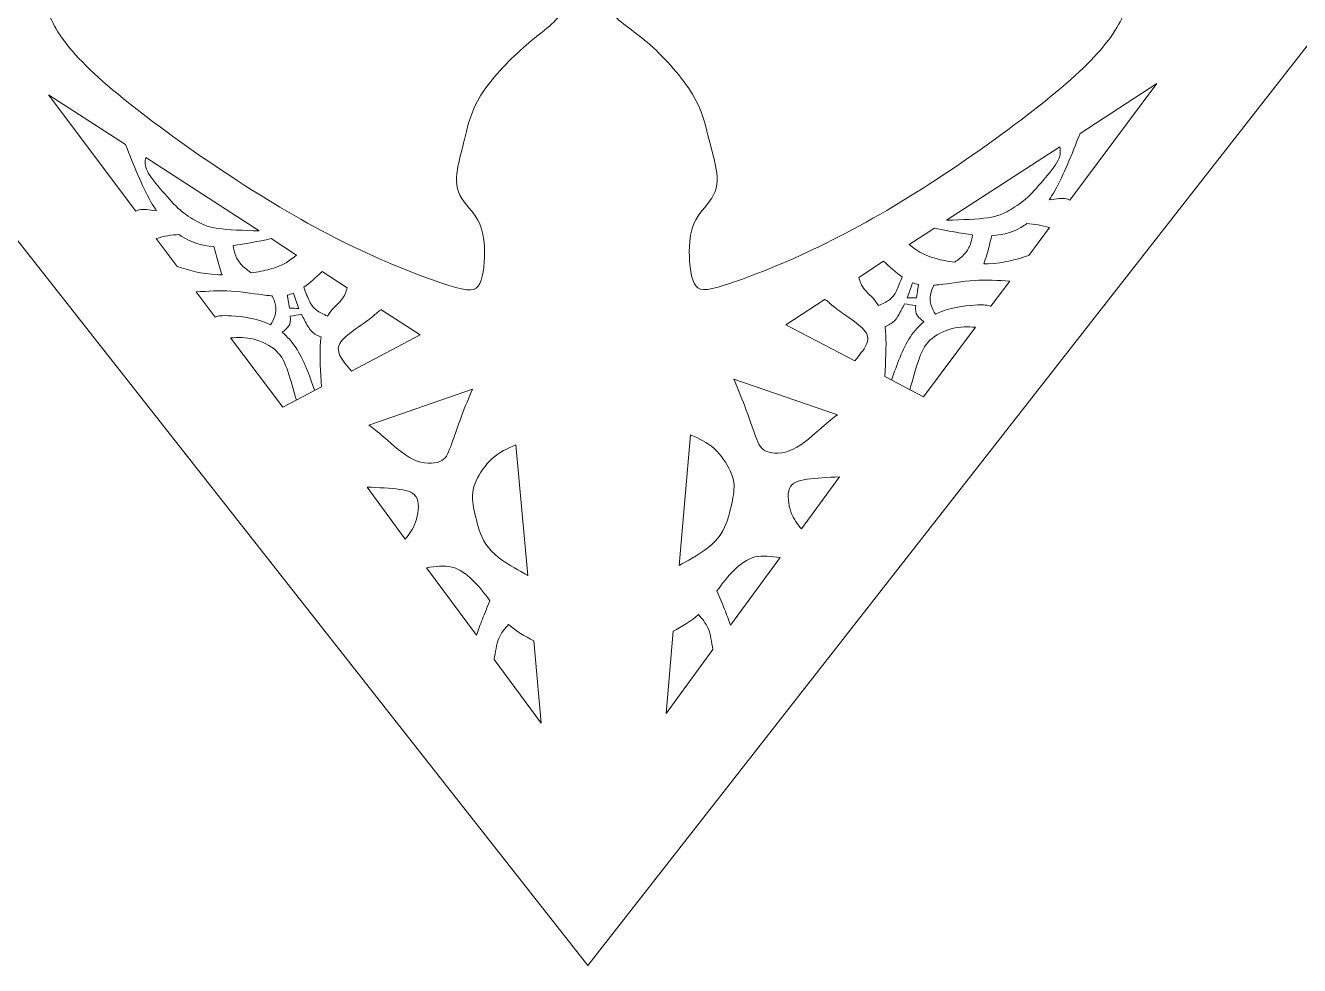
# Model space of a CAD drawing. Header units: centimetres. Extents: x -61 to 61, y -26 to 26.
# Drawn here: x 50.114 to 54.189, y 4.75 to 7.757 of the extents above; entities that cross this region are included whole.
import ezdxf

# ---------------------------------------------------------------- set-up
doc = ezdxf.new("R2010")
doc.units = ezdxf.units.CM
doc.header["$MEASUREMENT"] = 0
doc.layers.add('layer 1', color=7, linetype='Continuous')

msp = doc.modelspace()

# ---------------------------------------------------------------- linework, layer by layer
at = {"layer": 'layer 1', "color": 242, "lineweight": 9}
for points, knots in [([(51.91315, 4.7498), (51.91315, 4.7498), (55.33821, 9.13257), (55.33821, 9.13257), (55.33821, 9.13257), (55.33821, 9.13257), (58.12948, 10.76464), (58.12948, 10.76464), (58.12948, 10.76464), (58.12948, 10.76464), (53.94998, 10.70331), (53.94998, 10.70331), (53.94998, 10.70331), (53.94998, 10.70331), (53.88543, 10.66472), (53.88543, 10.66472), (53.88543, 10.66472), (53.88543, 10.66472), (53.94531, 10.62012), (53.94531, 10.62012), (53.94531, 10.62012), (53.94531, 10.62012), (54.28353, 10.62061), (54.28353, 10.62061), (54.28353, 10.62061), (54.28353, 10.62061), (54.27405, 9.61967), (54.27405, 9.61967), (54.27405, 9.61967), (54.27405, 9.61967), (54.15994, 9.61812), (54.15994, 9.61812), (54.15994, 9.61812), (54.15994, 9.61812), (54.15728, 9.55762), (54.15728, 9.55762), (54.15728, 9.55762), (54.15728, 9.55762), (54.05967, 9.55885), (54.05967, 9.55885), (54.05967, 9.55885), (54.05967, 9.55885), (54.017, 9.58766), (54.017, 9.58766), (54.017, 9.58766), (54.017, 9.58766), (53.91251, 9.58475), (53.91251, 9.58475), (53.91251, 9.58475), (53.91251, 9.58475), (53.8246, 9.53374), (53.8246, 9.53374), (53.8246, 9.53374), (53.8246, 9.53374), (53.90582, 9.46099), (53.90582, 9.46099), (53.90582, 9.46099), (53.90582, 9.46099), (53.99932, 9.46251), (53.99932, 9.46251), (53.99932, 9.46251), (53.99932, 9.46251), (54.05152, 9.48734), (54.05152, 9.48734), (54.05152, 9.48734), (54.05152, 9.48734), (54.15602, 9.4875), (54.15602, 9.4875), (54.15602, 9.4875), (54.15602, 9.4875), (54.14847, 9.01314), (54.14847, 9.01314)], [0, 0, 0, 0, 0.0526316, 0.0526316, 0.0526316, 0.0526316, 0.1052632, 0.1052632, 0.1052632, 0.1052632, 0.1578947, 0.1578947, 0.1578947, 0.1578947, 0.2105263, 0.2105263, 0.2105263, 0.2105263, 0.2631579, 0.2631579, 0.2631579, 0.2631579, 0.3157895, 0.3157895, 0.3157895, 0.3157895, 0.3684211, 0.3684211, 0.3684211, 0.3684211, 0.4210526, 0.4210526, 0.4210526, 0.4210526, 0.4736842, 0.4736842, 0.4736842, 0.4736842, 0.5263158, 0.5263158, 0.5263158, 0.5263158, 0.5789474, 0.5789474, 0.5789474, 0.5789474, 0.6315789, 0.6315789, 0.6315789, 0.6315789, 0.6842105, 0.6842105, 0.6842105, 0.6842105, 0.7368421, 0.7368421, 0.7368421, 0.7368421, 0.7894737, 0.7894737, 0.7894737, 0.7894737, 0.8421053, 0.8421053, 0.8421053, 0.8421053, 0.8947368, 0.8947368, 0.8947368, 0.8947368, 1, 1, 1, 1]), ([(51.91315, 4.7498), (51.91315, 4.7498), (48.47486, 9.1222), (48.47486, 9.1222), (48.47486, 9.1222), (48.47486, 9.1222), (45.67866, 10.74583), (45.67866, 10.74583), (45.67866, 10.74583), (45.67866, 10.74583), (49.85833, 10.69712), (49.85833, 10.69712), (49.85833, 10.69712), (49.85833, 10.69712), (49.923, 10.65873), (49.923, 10.65873), (49.923, 10.65873), (49.923, 10.65873), (49.86325, 10.61395), (49.86325, 10.61395), (49.86325, 10.61395), (49.86325, 10.61395), (49.52503, 10.61342), (49.52503, 10.61342), (49.52503, 10.61342), (49.52503, 10.61342), (49.53754, 9.61251), (49.53754, 9.61251), (49.53754, 9.61251), (49.53754, 9.61251), (49.65165, 9.61131), (49.65165, 9.61131), (49.65165, 9.61131), (49.65165, 9.61131), (49.65449, 9.55081), (49.65449, 9.55081), (49.65449, 9.55081), (49.65449, 9.55081), (49.7521, 9.55234), (49.7521, 9.55234), (49.7521, 9.55234), (49.7521, 9.55234), (49.79468, 9.58127), (49.79468, 9.58127), (49.79468, 9.58127), (49.79468, 9.58127), (49.89918, 9.57868), (49.89918, 9.57868), (49.89918, 9.57868), (49.89918, 9.57868), (49.98724, 9.52794), (49.98724, 9.52794), (49.98724, 9.52794), (49.98724, 9.52794), (49.90624, 9.45495), (49.90624, 9.45495), (49.90624, 9.45495), (49.90624, 9.45495), (49.81274, 9.45618), (49.81274, 9.45618), (49.81274, 9.45618), (49.81274, 9.45618), (49.76046, 9.48085), (49.76046, 9.48085), (49.76046, 9.48085), (49.76046, 9.48085), (49.65597, 9.4807), (49.65597, 9.4807), (49.65597, 9.4807), (49.65597, 9.4807), (49.66495, 9.00636), (49.66495, 9.00636)], [0, 0, 0, 0, 0.0526316, 0.0526316, 0.0526316, 0.0526316, 0.1052632, 0.1052632, 0.1052632, 0.1052632, 0.1578947, 0.1578947, 0.1578947, 0.1578947, 0.2105263, 0.2105263, 0.2105263, 0.2105263, 0.2631579, 0.2631579, 0.2631579, 0.2631579, 0.3157895, 0.3157895, 0.3157895, 0.3157895, 0.3684211, 0.3684211, 0.3684211, 0.3684211, 0.4210526, 0.4210526, 0.4210526, 0.4210526, 0.4736842, 0.4736842, 0.4736842, 0.4736842, 0.5263158, 0.5263158, 0.5263158, 0.5263158, 0.5789474, 0.5789474, 0.5789474, 0.5789474, 0.6315789, 0.6315789, 0.6315789, 0.6315789, 0.6842105, 0.6842105, 0.6842105, 0.6842105, 0.7368421, 0.7368421, 0.7368421, 0.7368421, 0.7894737, 0.7894737, 0.7894737, 0.7894737, 0.8421053, 0.8421053, 0.8421053, 0.8421053, 0.8947368, 0.8947368, 0.8947368, 0.8947368, 1, 1, 1, 1]), ([(49.66495, 9.00636), (49.67977, 8.90098), (49.69459, 8.79559), (49.72041, 8.69526), (49.72041, 8.69526), (49.74623, 8.59494), (49.78303, 8.49967), (49.82534, 8.40074), (49.82534, 8.40074), (49.86766, 8.30181), (49.91548, 8.19923), (49.95225, 8.13237), (49.95225, 8.13237), (49.98901, 8.06552), (50.01471, 8.03439), (50.04223, 8.02527), (50.04223, 8.02527), (50.06974, 8.01614), (50.09905, 8.02902), (50.12653, 8.04189), (50.12653, 8.04189), (50.15401, 8.05477), (50.17965, 8.06764), (50.20254, 8.08601), (50.20254, 8.08601), (50.22542, 8.10437), (50.24556, 8.12823), (50.27029, 8.14019), (50.27029, 8.14019), (50.29502, 8.15214), (50.32434, 8.15218), (50.3555, 8.15865), (50.3555, 8.15865), (50.38665, 8.16511), (50.41963, 8.17799), (50.43705, 8.17802), (50.43705, 8.17802), (50.45446, 8.17805), (50.45631, 8.16522), (50.44993, 8.14229), (50.44993, 8.14229), (50.44355, 8.11937), (50.42893, 8.08635), (50.40331, 8.0579), (50.40331, 8.0579), (50.37769, 8.02944), (50.34106, 8.00556), (50.31084, 7.99268), (50.31084, 7.99268), (50.28061, 7.9798), (50.25678, 7.97793), (50.23664, 7.96415), (50.23664, 7.96415), (50.21649, 7.95037), (50.20003, 7.92469), (50.18907, 7.90175), (50.18907, 7.90175), (50.1781, 7.87882), (50.17263, 7.85865), (50.18002, 7.82475), (50.18002, 7.82475), (50.1874, 7.79085), (50.20764, 7.74321), (50.25539, 7.68554), (50.25539, 7.68554), (50.30314, 7.62786), (50.3784, 7.56016), (50.48118, 7.48057), (50.48118, 7.48057), (50.58396, 7.40098), (50.71425, 7.30952), (50.83719, 7.23179), (50.83719, 7.23179), (50.96013, 7.15407), (51.07572, 7.09008), (51.1867, 7.038), (51.1867, 7.038), (51.29769, 6.98593), (51.40407, 6.94576), (51.46826, 6.92569), (51.46826, 6.92569), (51.53245, 6.90562), (51.55445, 6.90566), (51.56725, 6.93134), (51.56725, 6.93134), (51.58004, 6.95703), (51.58362, 7.00835), (51.58173, 7.04869), (51.58173, 7.04869), (51.57984, 7.08901), (51.57246, 7.11833), (51.55501, 7.14489), (51.55501, 7.14489), (51.53755, 7.17144), (51.51002, 7.19523), (51.49898, 7.22455), (51.49898, 7.22455), (51.48793, 7.25386), (51.49338, 7.28869), (51.49976, 7.31804), (51.49976, 7.31804), (51.50612, 7.34737), (51.51342, 7.37122), (51.52162, 7.40515), (51.52162, 7.40515), (51.52982, 7.43907), (51.53891, 7.48308), (51.5707, 7.534), (51.5707, 7.534), (51.60248, 7.58492), (51.65695, 7.64273), (51.70592, 7.68585), (51.70592, 7.68585), (51.75489, 7.72895), (51.79836, 7.75734), (51.82947, 7.79543), (51.82947, 7.79543), (51.86058, 7.83351), (51.87931, 7.88129), (51.89805, 7.92907)], [0, 0, 0, 0, 0.0322581, 0.0322581, 0.0322581, 0.0322581, 0.0645161, 0.0645161, 0.0645161, 0.0645161, 0.0967742, 0.0967742, 0.0967742, 0.0967742, 0.1290323, 0.1290323, 0.1290323, 0.1290323, 0.1612903, 0.1612903, 0.1612903, 0.1612903, 0.1935484, 0.1935484, 0.1935484, 0.1935484, 0.2258065, 0.2258065, 0.2258065, 0.2258065, 0.2580645, 0.2580645, 0.2580645, 0.2580645, 0.2903226, 0.2903226, 0.2903226, 0.2903226, 0.3225806, 0.3225806, 0.3225806, 0.3225806, 0.3548387, 0.3548387, 0.3548387, 0.3548387, 0.3870968, 0.3870968, 0.3870968, 0.3870968, 0.4193548, 0.4193548, 0.4193548, 0.4193548, 0.4516129, 0.4516129, 0.4516129, 0.4516129, 0.483871, 0.483871, 0.483871, 0.483871, 0.516129, 0.516129, 0.516129, 0.516129, 0.5483871, 0.5483871, 0.5483871, 0.5483871, 0.5806452, 0.5806452, 0.5806452, 0.5806452, 0.6129032, 0.6129032, 0.6129032, 0.6129032, 0.6451613, 0.6451613, 0.6451613, 0.6451613, 0.6774194, 0.6774194, 0.6774194, 0.6774194, 0.7096774, 0.7096774, 0.7096774, 0.7096774, 0.7419355, 0.7419355, 0.7419355, 0.7419355, 0.7741935, 0.7741935, 0.7741935, 0.7741935, 0.8064516, 0.8064516, 0.8064516, 0.8064516, 0.8387097, 0.8387097, 0.8387097, 0.8387097, 0.8709677, 0.8709677, 0.8709677, 0.8709677, 0.9032258, 0.9032258, 0.9032258, 0.9032258, 0.9354839, 0.9354839, 0.9354839, 0.9354839, 1, 1, 1, 1]), ([(54.14847, 9.01314), (54.13397, 8.90771), (54.11946, 8.80228), (54.09395, 8.70187), (54.09395, 8.70187), (54.06843, 8.60147), (54.03192, 8.50609), (53.9899, 8.40703), (53.9899, 8.40703), (53.94789, 8.30798), (53.90038, 8.20525), (53.86382, 8.13829), (53.86382, 8.13829), (53.82726, 8.07132), (53.80164, 8.04012), (53.77416, 8.03091), (53.77416, 8.03091), (53.74667, 8.0217), (53.71733, 8.03449), (53.68981, 8.04728), (53.68981, 8.04728), (53.66229, 8.06007), (53.6366, 8.07286), (53.61366, 8.09116), (53.61366, 8.09116), (53.59072, 8.10946), (53.57052, 8.13326), (53.54575, 8.14514), (53.54575, 8.14514), (53.52099, 8.15701), (53.49166, 8.15697), (53.46048, 8.16334), (53.46048, 8.16334), (53.42931, 8.16971), (53.39629, 8.18249), (53.37888, 8.18246), (53.37888, 8.18246), (53.36146, 8.18244), (53.35965, 8.16961), (53.3661, 8.1467), (53.3661, 8.1467), (53.37255, 8.12379), (53.38727, 8.09082), (53.41297, 8.06244), (53.41297, 8.06244), (53.43868, 8.03407), (53.47538, 8.01029), (53.50564, 7.9975), (53.50564, 7.9975), (53.53591, 7.98472), (53.55975, 7.98292), (53.57993, 7.9692), (53.57993, 7.9692), (53.60012, 7.95548), (53.61666, 7.92985), (53.62769, 7.90695), (53.62769, 7.90695), (53.63872, 7.88405), (53.64426, 7.8639), (53.63697, 7.82997), (53.63697, 7.82997), (53.62969, 7.79605), (53.6096, 7.74835), (53.56202, 7.69054), (53.56202, 7.69054), (53.51445, 7.63272), (53.43939, 7.56478), (53.33685, 7.48488), (53.33685, 7.48488), (53.23432, 7.40498), (53.1043, 7.31313), (52.98159, 7.23503), (52.98159, 7.23503), (52.85889, 7.15694), (52.7435, 7.0926), (52.63267, 7.04019), (52.63267, 7.04019), (52.52185, 6.98778), (52.41558, 6.94729), (52.35145, 6.92703), (52.35145, 6.92703), (52.28733, 6.90676), (52.26532, 6.90673), (52.25245, 6.93238), (52.25245, 6.93238), (52.23958, 6.95802), (52.23584, 7.00934), (52.23761, 7.04968), (52.23761, 7.04968), (52.23938, 7.09001), (52.24667, 7.11935), (52.26404, 7.14596), (52.26404, 7.14596), (52.28142, 7.17257), (52.30888, 7.19644), (52.31984, 7.22579), (52.31984, 7.22579), (52.33079, 7.25513), (52.32524, 7.28995), (52.31877, 7.31927), (52.31877, 7.31927), (52.31232, 7.34859), (52.30495, 7.37242), (52.29665, 7.40632), (52.29665, 7.40632), (52.28835, 7.44022), (52.27912, 7.4842), (52.24727, 7.53709), (52.24727, 7.53709), (52.21543, 7.58998), (52.16098, 7.65178), (52.11227, 7.69497), (52.11227, 7.69497), (52.06356, 7.73816), (52.02058, 7.76273), (51.98583, 7.79864), (51.98583, 7.79864), (51.95108, 7.83456), (51.92457, 7.88181), (51.89805, 7.92907)], [0, 0, 0, 0, 0.0322581, 0.0322581, 0.0322581, 0.0322581, 0.0645161, 0.0645161, 0.0645161, 0.0645161, 0.0967742, 0.0967742, 0.0967742, 0.0967742, 0.1290323, 0.1290323, 0.1290323, 0.1290323, 0.1612903, 0.1612903, 0.1612903, 0.1612903, 0.1935484, 0.1935484, 0.1935484, 0.1935484, 0.2258065, 0.2258065, 0.2258065, 0.2258065, 0.2580645, 0.2580645, 0.2580645, 0.2580645, 0.2903226, 0.2903226, 0.2903226, 0.2903226, 0.3225806, 0.3225806, 0.3225806, 0.3225806, 0.3548387, 0.3548387, 0.3548387, 0.3548387, 0.3870968, 0.3870968, 0.3870968, 0.3870968, 0.4193548, 0.4193548, 0.4193548, 0.4193548, 0.4516129, 0.4516129, 0.4516129, 0.4516129, 0.483871, 0.483871, 0.483871, 0.483871, 0.516129, 0.516129, 0.516129, 0.516129, 0.5483871, 0.5483871, 0.5483871, 0.5483871, 0.5806452, 0.5806452, 0.5806452, 0.5806452, 0.6129032, 0.6129032, 0.6129032, 0.6129032, 0.6451613, 0.6451613, 0.6451613, 0.6451613, 0.6774194, 0.6774194, 0.6774194, 0.6774194, 0.7096774, 0.7096774, 0.7096774, 0.7096774, 0.7419355, 0.7419355, 0.7419355, 0.7419355, 0.7741935, 0.7741935, 0.7741935, 0.7741935, 0.8064516, 0.8064516, 0.8064516, 0.8064516, 0.8387097, 0.8387097, 0.8387097, 0.8387097, 0.8709677, 0.8709677, 0.8709677, 0.8709677, 0.9032258, 0.9032258, 0.9032258, 0.9032258, 0.9354839, 0.9354839, 0.9354839, 0.9354839, 1, 1, 1, 1]), ([(53.48656, 7.41144), (53.48656, 7.41144), (53.73264, 7.57146), (53.73264, 7.57146), (53.73264, 7.57146), (53.73264, 7.57146), (53.45447, 7.19802), (53.45447, 7.19802)], [0, 0, 0, 0, 0.3333333, 0.3333333, 0.3333333, 0.3333333, 1, 1, 1, 1]), ([(50.43419, 7.37612), (50.43419, 7.37612), (50.18763, 7.5354), (50.18763, 7.5354), (50.18763, 7.5354), (50.18763, 7.5354), (50.46693, 7.1628), (50.46693, 7.1628)], [0, 0, 0, 0, 0.3333333, 0.3333333, 0.3333333, 0.3333333, 1, 1, 1, 1]), ([(51.15688, 6.65145), (51.15688, 6.65145), (51.37669, 6.76727), (51.37669, 6.76727), (51.37669, 6.76727), (51.37669, 6.76727), (51.25383, 6.84663), (51.25383, 6.84663)], [0, 0, 0, 0, 0.3333333, 0.3333333, 0.3333333, 0.3333333, 1, 1, 1, 1]), ([(52.76606, 6.68458), (52.76606, 6.68458), (52.54591, 6.79974), (52.54591, 6.79974), (52.54591, 6.79974), (52.54591, 6.79974), (52.66853, 6.87948), (52.66853, 6.87948)], [0, 0, 0, 0, 0.3333333, 0.3333333, 0.3333333, 0.3333333, 1, 1, 1, 1]), ([(53.15214, 6.79217), (53.15214, 6.79217), (52.98622, 6.56943), (52.98622, 6.56943), (52.98622, 6.56943), (52.98622, 6.56943), (52.86209, 6.63436), (52.86209, 6.63436)], [0, 0, 0, 0, 0.3333333, 0.3333333, 0.3333333, 0.3333333, 1, 1, 1, 1]), ([(50.77048, 6.75786), (50.77048, 6.75786), (50.93707, 6.53563), (50.93707, 6.53563), (50.93707, 6.53563), (50.93707, 6.53563), (51.06101, 6.60093), (51.06101, 6.60093)], [0, 0, 0, 0, 0.3333333, 0.3333333, 0.3333333, 0.3333333, 1, 1, 1, 1]), ([(51.61327, 5.72876), (51.61327, 5.72876), (51.76353, 5.52497), (51.76353, 5.52497), (51.76353, 5.52497), (51.76353, 5.52497), (51.73968, 5.78812), (51.73968, 5.78812)], [0, 0, 0, 0, 0.3333333, 0.3333333, 0.3333333, 0.3333333, 1, 1, 1, 1]), ([(52.31247, 5.76052), (52.31247, 5.76052), (52.16283, 5.55628), (52.16283, 5.55628), (52.16283, 5.55628), (52.16283, 5.55628), (52.18588, 5.8195), (52.18588, 5.8195)], [0, 0, 0, 0, 0.3333333, 0.3333333, 0.3333333, 0.3333333, 1, 1, 1, 1])]:
    msp.add_open_spline(points, degree=3, knots=knots, dxfattribs=at)
at = {"layer": 'layer 1', "color": 250, "lineweight": 9}
for points, knots in [([(50.53369, 7.16428), (50.52751, 7.1734), (50.52146, 7.18312), (50.51553, 7.19346), (50.51553, 7.19346), (50.48641, 7.24427), (50.4603, 7.3102), (50.43419, 7.37612)], [0, 0, 0, 0, 0.3333333, 0.3333333, 0.3333333, 0.3333333, 1, 1, 1, 1]), ([(53.3877, 7.1993), (53.39385, 7.20843), (53.39988, 7.21818), (53.40578, 7.22854), (53.40578, 7.22854), (53.43474, 7.27943), (53.46065, 7.34544), (53.48656, 7.41144)], [0, 0, 0, 0, 0.3333333, 0.3333333, 0.3333333, 0.3333333, 1, 1, 1, 1]), ([(50.8615, 7.10009), (50.81211, 7.10152), (50.76274, 7.10297), (50.72979, 7.1078), (50.72979, 7.1078), (50.69684, 7.11263), (50.68033, 7.12085), (50.6629, 7.13046), (50.6629, 7.13046), (50.64547, 7.14005), (50.62713, 7.15102), (50.60877, 7.16703), (50.60877, 7.16703), (50.59041, 7.18305), (50.57205, 7.2041), (50.55277, 7.22653), (50.55277, 7.22653), (50.53349, 7.24896), (50.51329, 7.27276), (50.50415, 7.29095), (50.50415, 7.29095), (50.49501, 7.30915), (50.49694, 7.32175), (50.49887, 7.33434)], [0, 0, 0, 0, 0.1428571, 0.1428571, 0.1428571, 0.1428571, 0.2857143, 0.2857143, 0.2857143, 0.2857143, 0.4285714, 0.4285714, 0.4285714, 0.4285714, 0.5714286, 0.5714286, 0.5714286, 0.5714286, 0.7142857, 0.7142857, 0.7142857, 0.7142857, 1, 1, 1, 1]), ([(53.06009, 7.13411), (53.10947, 7.1357), (53.15884, 7.13729), (53.19178, 7.14223), (53.19178, 7.14223), (53.22471, 7.14716), (53.2412, 7.15543), (53.25859, 7.16508), (53.25859, 7.16508), (53.276, 7.17473), (53.29431, 7.18576), (53.31262, 7.20183), (53.31262, 7.20183), (53.33093, 7.21789), (53.34922, 7.239), (53.36843, 7.26149), (53.36843, 7.26149), (53.38765, 7.28397), (53.40778, 7.30783), (53.41686, 7.32606), (53.41686, 7.32606), (53.42594, 7.34428), (53.42397, 7.35688), (53.42201, 7.36946)], [0, 0, 0, 0, 0.1428571, 0.1428571, 0.1428571, 0.1428571, 0.2857143, 0.2857143, 0.2857143, 0.2857143, 0.4285714, 0.4285714, 0.4285714, 0.4285714, 0.5714286, 0.5714286, 0.5714286, 0.5714286, 0.7142857, 0.7142857, 0.7142857, 0.7142857, 1, 1, 1, 1]), ([(53.3877, 7.1993), (53.39911, 7.20104), (53.41051, 7.20277), (53.42011, 7.20342), (53.42011, 7.20342), (53.4297, 7.20407), (53.4375, 7.20361), (53.44292, 7.20254), (53.44292, 7.20254), (53.44835, 7.20145), (53.4514, 7.19974), (53.45446, 7.19803)], [0, 0, 0, 0, 0.25, 0.25, 0.25, 0.25, 0.5, 0.5, 0.5, 0.5, 1, 1, 1, 1]), ([(50.53369, 7.16428), (50.52228, 7.16598), (50.51087, 7.16769), (50.50128, 7.16831), (50.50128, 7.16831), (50.49168, 7.16892), (50.48388, 7.16845), (50.47846, 7.16735), (50.47846, 7.16735), (50.47304, 7.16625), (50.46999, 7.16453), (50.46694, 7.16281)], [0, 0, 0, 0, 0.25, 0.25, 0.25, 0.25, 0.5, 0.5, 0.5, 0.5, 1, 1, 1, 1]), ([(53.20458, 7.08477), (53.24513, 7.08681), (53.27858, 7.09784), (53.30954, 7.11841), (53.30954, 7.11841), (53.31197, 7.12002), (53.31439, 7.12171), (53.31679, 7.12344)], [0, 0, 0, 0, 0.3333333, 0.3333333, 0.3333333, 0.3333333, 1, 1, 1, 1]), ([(53.31679, 7.12344), (53.3285, 7.12247), (53.34021, 7.12151), (53.35231, 7.11938), (53.35231, 7.11938), (53.36442, 7.11726), (53.37692, 7.11398), (53.38942, 7.1107)], [0, 0, 0, 0, 0.3333333, 0.3333333, 0.3333333, 0.3333333, 1, 1, 1, 1]), ([(50.60483, 7.08864), (50.59313, 7.08763), (50.58142, 7.08663), (50.56932, 7.08447), (50.56932, 7.08447), (50.55722, 7.08231), (50.54473, 7.07899), (50.53225, 7.07568)], [0, 0, 0, 0, 0.3333333, 0.3333333, 0.3333333, 0.3333333, 1, 1, 1, 1]), ([(50.71715, 7.05031), (50.6766, 7.05222), (50.64312, 7.06315), (50.6121, 7.08363), (50.6121, 7.08363), (50.60966, 7.08523), (50.60724, 7.08691), (50.60483, 7.08864)], [0, 0, 0, 0, 0.3333333, 0.3333333, 0.3333333, 0.3333333, 1, 1, 1, 1]), ([(50.74312, 6.95974), (50.7399, 6.96925), (50.73669, 6.97875), (50.73369, 6.98877), (50.73369, 6.98877), (50.7307, 6.99879), (50.72793, 7.00933), (50.72521, 7.01967), (50.72521, 7.01967), (50.7225, 7.03001), (50.71983, 7.04016), (50.71715, 7.05031)], [0, 0, 0, 0, 0.25, 0.25, 0.25, 0.25, 0.5, 0.5, 0.5, 0.5, 1, 1, 1, 1]), ([(50.83596, 6.9658), (50.82563, 6.97332), (50.81529, 6.98084), (50.80668, 6.98987), (50.80668, 6.98987), (50.79807, 6.99889), (50.79118, 7.00942), (50.78677, 7.02023), (50.78677, 7.02023), (50.78237, 7.03103), (50.78046, 7.04211), (50.77855, 7.05319)], [0, 0, 0, 0, 0.25, 0.25, 0.25, 0.25, 0.5, 0.5, 0.5, 0.5, 1, 1, 1, 1]), ([(52.94055, 7.05637), (52.96109, 7.03978), (52.98164, 7.02318), (53.02629, 7.01127), (53.02629, 7.01127), (53.04341, 7.0067), (53.06406, 7.00282), (53.08603, 6.99991)], [0, 0, 0, 0, 0.3333333, 0.3333333, 0.3333333, 0.3333333, 1, 1, 1, 1]), ([(53.08603, 6.99991), (53.09635, 7.00746), (53.10666, 7.01501), (53.11524, 7.02406), (53.11524, 7.02406), (53.12383, 7.03311), (53.13069, 7.04366), (53.13506, 7.05448), (53.13506, 7.05448), (53.13943, 7.0653), (53.14131, 7.07638), (53.14319, 7.08747)], [0, 0, 0, 0, 0.25, 0.25, 0.25, 0.25, 0.5, 0.5, 0.5, 0.5, 1, 1, 1, 1]), ([(53.17889, 6.99413), (53.18208, 7.00364), (53.18527, 7.01316), (53.18823, 7.02318), (53.18823, 7.02318), (53.19119, 7.03321), (53.19393, 7.04376), (53.19662, 7.05411), (53.19662, 7.05411), (53.1993, 7.06446), (53.20194, 7.07461), (53.20458, 7.08477)], [0, 0, 0, 0, 0.25, 0.25, 0.25, 0.25, 0.5, 0.5, 0.5, 0.5, 1, 1, 1, 1]), ([(50.98128, 7.02271), (50.96078, 7.00605), (50.94028, 6.98939), (50.89567, 6.97734), (50.89567, 6.97734), (50.87857, 6.97272), (50.85793, 6.96878), (50.83596, 6.9658)], [0, 0, 0, 0, 0.3333333, 0.3333333, 0.3333333, 0.3333333, 1, 1, 1, 1]), ([(53.17889, 6.99413), (53.18373, 6.99419), (53.18848, 6.99434), (53.19311, 6.99454), (53.19311, 6.99454), (53.24652, 6.99696), (53.28459, 7.00902), (53.32265, 7.02108)], [0, 0, 0, 0, 0.3333333, 0.3333333, 0.3333333, 0.3333333, 1, 1, 1, 1]), ([(50.74312, 6.95974), (50.73828, 6.95979), (50.73354, 6.95992), (50.7289, 6.96011), (50.7289, 6.96011), (50.67549, 6.96237), (50.63738, 6.97431), (50.59928, 6.98626)], [0, 0, 0, 0, 0.3333333, 0.3333333, 0.3333333, 0.3333333, 1, 1, 1, 1]), ([(52.84246, 6.86106), (52.82914, 6.8835), (52.80987, 6.89814), (52.79831, 6.91189), (52.79831, 6.91189), (52.78675, 6.92563), (52.7829, 6.93849), (52.77905, 6.95135)], [0, 0, 0, 0, 0.3333333, 0.3333333, 0.3333333, 0.3333333, 1, 1, 1, 1]), ([(52.84246, 6.86106), (52.85521, 6.86688), (52.86796, 6.87271), (52.87753, 6.87997), (52.87753, 6.87997), (52.88711, 6.88724), (52.89351, 6.89596), (52.89965, 6.9084), (52.89965, 6.9084), (52.90579, 6.92083), (52.91167, 6.93698), (52.91754, 6.95314)], [0, 0, 0, 0, 0.25, 0.25, 0.25, 0.25, 0.5, 0.5, 0.5, 0.5, 1, 1, 1, 1]), ([(52.96384, 6.88619), (52.96505, 6.89564), (52.96639, 6.90481), (52.96739, 6.91127), (52.96739, 6.91127), (52.96931, 6.92372), (52.96998, 6.92615), (52.97066, 6.92859)], [0, 0, 0, 0, 0.3333333, 0.3333333, 0.3333333, 0.3333333, 1, 1, 1, 1]), ([(53.02443, 6.83339), (53.01916, 6.84208), (53.01388, 6.85077), (53.01077, 6.86154), (53.01077, 6.86154), (53.00767, 6.8723), (53.00673, 6.88513), (53.00849, 6.89627), (53.00849, 6.89627), (53.01025, 6.90741), (53.01471, 6.91686), (53.01916, 6.92631)], [0, 0, 0, 0, 0.25, 0.25, 0.25, 0.25, 0.5, 0.5, 0.5, 0.5, 1, 1, 1, 1]), ([(53.26188, 6.93949), (53.22484, 6.94176), (53.18781, 6.94404), (53.14913, 6.94148), (53.14913, 6.94148), (53.11045, 6.93892), (53.07013, 6.93152), (53.03576, 6.92781), (53.03576, 6.92781), (53.03007, 6.92719), (53.02455, 6.92667), (53.01916, 6.92631)], [0, 0, 0, 0, 0.25, 0.25, 0.25, 0.25, 0.5, 0.5, 0.5, 0.5, 1, 1, 1, 1]), ([(50.6603, 6.90485), (50.69733, 6.90724), (50.73436, 6.90962), (50.77305, 6.90718), (50.77305, 6.90718), (50.81173, 6.90474), (50.85207, 6.89747), (50.88645, 6.89385), (50.88645, 6.89385), (50.89214, 6.89325), (50.89767, 6.89275), (50.90305, 6.8924)], [0, 0, 0, 0, 0.25, 0.25, 0.25, 0.25, 0.5, 0.5, 0.5, 0.5, 1, 1, 1, 1]), ([(50.89807, 6.79947), (50.90332, 6.80818), (50.90857, 6.81689), (50.91164, 6.82766), (50.91164, 6.82766), (50.91471, 6.83843), (50.91561, 6.85126), (50.91382, 6.8624), (50.91382, 6.8624), (50.91203, 6.87353), (50.90754, 6.88297), (50.90305, 6.8924)], [0, 0, 0, 0, 0.25, 0.25, 0.25, 0.25, 0.5, 0.5, 0.5, 0.5, 1, 1, 1, 1]), ([(50.9585, 6.85245), (50.95726, 6.8619), (50.95589, 6.87106), (50.95487, 6.87752), (50.95487, 6.87752), (50.95292, 6.88996), (50.95223, 6.89239), (50.95155, 6.89483)], [0, 0, 0, 0, 0.3333333, 0.3333333, 0.3333333, 0.3333333, 1, 1, 1, 1]), ([(51.07995, 6.8277), (51.06719, 6.83348), (51.05442, 6.83926), (51.04482, 6.8465), (51.04482, 6.8465), (51.03523, 6.85374), (51.02879, 6.86243), (51.02262, 6.87485), (51.02262, 6.87485), (51.01644, 6.88727), (51.01051, 6.90341), (51.00459, 6.91954)], [0, 0, 0, 0, 0.25, 0.25, 0.25, 0.25, 0.5, 0.5, 0.5, 0.5, 1, 1, 1, 1]), ([(51.07995, 6.8277), (51.09321, 6.85017), (51.11243, 6.86487), (51.12395, 6.87865), (51.12395, 6.87865), (51.13547, 6.89243), (51.13928, 6.9053), (51.14309, 6.91818)], [0, 0, 0, 0, 0.3333333, 0.3333333, 0.3333333, 0.3333333, 1, 1, 1, 1]), ([(51.15688, 6.65145), (51.14214, 6.66881), (51.12741, 6.68618), (51.12004, 6.70174), (51.12004, 6.70174), (51.11266, 6.7173), (51.11263, 6.73104), (51.1227, 6.74526), (51.1227, 6.74526), (51.13276, 6.75948), (51.1529, 6.77418), (51.17167, 6.78751), (51.17167, 6.78751), (51.19044, 6.80082), (51.20784, 6.81276), (51.22061, 6.82284), (51.22061, 6.82284), (51.23338, 6.83291), (51.24153, 6.84111), (51.24637, 6.84473), (51.24637, 6.84473), (51.2512, 6.84834), (51.25272, 6.84735), (51.25424, 6.84637)], [0, 0, 0, 0, 0.1428571, 0.1428571, 0.1428571, 0.1428571, 0.2857143, 0.2857143, 0.2857143, 0.2857143, 0.4285714, 0.4285714, 0.4285714, 0.4285714, 0.5714286, 0.5714286, 0.5714286, 0.5714286, 0.7142857, 0.7142857, 0.7142857, 0.7142857, 1, 1, 1, 1]), ([(52.76606, 6.68458), (52.78075, 6.70199), (52.79543, 6.71941), (52.80276, 6.73499), (52.80276, 6.73499), (52.81009, 6.75057), (52.81007, 6.76431), (52.79996, 6.7785), (52.79996, 6.7785), (52.78986, 6.79269), (52.76968, 6.80733), (52.75087, 6.8206), (52.75087, 6.8206), (52.73206, 6.83386), (52.71462, 6.84574), (52.70182, 6.85578), (52.70182, 6.85578), (52.68901, 6.86582), (52.68084, 6.87399), (52.676, 6.87759), (52.676, 6.87759), (52.67115, 6.88119), (52.66964, 6.8802), (52.66812, 6.87922)], [0, 0, 0, 0, 0.1428571, 0.1428571, 0.1428571, 0.1428571, 0.2857143, 0.2857143, 0.2857143, 0.2857143, 0.4285714, 0.4285714, 0.4285714, 0.4285714, 0.5714286, 0.5714286, 0.5714286, 0.5714286, 0.7142857, 0.7142857, 0.7142857, 0.7142857, 1, 1, 1, 1]), ([(52.86315, 6.79412), (52.87362, 6.79843), (52.88409, 6.80274), (52.89298, 6.812), (52.89298, 6.812), (52.90187, 6.82127), (52.90919, 6.83548), (52.91581, 6.8481), (52.91581, 6.8481), (52.91918, 6.85452), (52.92239, 6.86052), (52.92546, 6.86673)], [0, 0, 0, 0, 0.25, 0.25, 0.25, 0.25, 0.5, 0.5, 0.5, 0.5, 1, 1, 1, 1]), ([(52.98728, 6.80935), (52.97882, 6.81595), (52.97036, 6.82254), (52.96567, 6.82997), (52.96567, 6.82997), (52.96097, 6.8374), (52.96004, 6.84564), (52.96116, 6.861)], [0, 0, 0, 0, 0.3333333, 0.3333333, 0.3333333, 0.3333333, 1, 1, 1, 1]), ([(53.02443, 6.83339), (53.0305, 6.83643), (53.03677, 6.83918), (53.04323, 6.84166), (53.04323, 6.84166), (53.08399, 6.8573), (53.13256, 6.86196), (53.16028, 6.86298), (53.16028, 6.86298), (53.188, 6.864), (53.19487, 6.86137), (53.20174, 6.85875)], [0, 0, 0, 0, 0.25, 0.25, 0.25, 0.25, 0.5, 0.5, 0.5, 0.5, 1, 1, 1, 1]), ([(50.89807, 6.79947), (50.89199, 6.80249), (50.88571, 6.80523), (50.87925, 6.80769), (50.87925, 6.80769), (50.83843, 6.8232), (50.78985, 6.82771), (50.76213, 6.82865), (50.76213, 6.82865), (50.7344, 6.82958), (50.72755, 6.82694), (50.72069, 6.8243)], [0, 0, 0, 0, 0.25, 0.25, 0.25, 0.25, 0.5, 0.5, 0.5, 0.5, 1, 1, 1, 1]), ([(50.93529, 6.77554), (50.94373, 6.78217), (50.95217, 6.78879), (50.95684, 6.79623), (50.95684, 6.79623), (50.96151, 6.80367), (50.96242, 6.81192), (50.96125, 6.82727)], [0, 0, 0, 0, 0.3333333, 0.3333333, 0.3333333, 0.3333333, 1, 1, 1, 1]), ([(51.05946, 6.76069), (51.04898, 6.76496), (51.0385, 6.76925), (51.02958, 6.77848), (51.02958, 6.77848), (51.02066, 6.78772), (51.0133, 6.80191), (51.00664, 6.81451), (51.00664, 6.81451), (51.00325, 6.82092), (51.00003, 6.82691), (50.99693, 6.83311)], [0, 0, 0, 0, 0.25, 0.25, 0.25, 0.25, 0.5, 0.5, 0.5, 0.5, 1, 1, 1, 1]), ([(52.88388, 6.62296), (52.90144, 6.67289), (52.91899, 6.72282), (52.94425, 6.7611), (52.94425, 6.7611), (52.95671, 6.78), (52.97105, 6.79605), (52.98728, 6.80935)], [0, 0, 0, 0, 0.3333333, 0.3333333, 0.3333333, 0.3333333, 1, 1, 1, 1]), ([(51.03925, 6.58947), (51.02155, 6.63935), (51.00384, 6.68922), (50.97847, 6.72743), (50.97847, 6.72743), (50.96595, 6.74628), (50.95156, 6.7623), (50.93529, 6.77554)], [0, 0, 0, 0, 0.3333333, 0.3333333, 0.3333333, 0.3333333, 1, 1, 1, 1]), ([(52.86209, 6.63436), (52.86491, 6.68229), (52.86773, 6.73022), (52.86545, 6.76931), (52.86545, 6.76931), (52.86494, 6.77801), (52.86417, 6.78628), (52.86315, 6.79412)], [0, 0, 0, 0, 0.3333333, 0.3333333, 0.3333333, 0.3333333, 1, 1, 1, 1]), ([(52.94256, 6.59227), (52.9516, 6.62495), (52.96063, 6.65763), (52.96972, 6.68452), (52.96972, 6.68452), (52.97881, 6.71141), (52.98794, 6.7325), (53.00625, 6.74995), (53.00625, 6.74995), (53.02455, 6.76739), (53.05203, 6.78117), (53.07787, 6.78761), (53.07787, 6.78761), (53.10372, 6.79404), (53.12793, 6.7931), (53.15214, 6.79217)], [0, 0, 0, 0, 0.2, 0.2, 0.2, 0.2, 0.4, 0.4, 0.4, 0.4, 0.6, 0.6, 0.6, 0.6, 1, 1, 1, 1]), ([(50.98067, 6.5586), (50.97153, 6.59125), (50.9624, 6.6239), (50.95323, 6.65077), (50.95323, 6.65077), (50.94406, 6.67763), (50.93486, 6.69869), (50.9165, 6.71609), (50.9165, 6.71609), (50.89815, 6.73347), (50.87063, 6.74717), (50.84477, 6.75353), (50.84477, 6.75353), (50.8189, 6.75988), (50.79469, 6.75887), (50.77049, 6.75787)], [0, 0, 0, 0, 0.2, 0.2, 0.2, 0.2, 0.4, 0.4, 0.4, 0.4, 0.6, 0.6, 0.6, 0.6, 1, 1, 1, 1]), ([(51.06101, 6.60093), (51.05805, 6.64886), (51.05508, 6.69678), (51.05724, 6.73587), (51.05724, 6.73587), (51.05772, 6.74458), (51.05847, 6.75285), (51.05946, 6.76069)], [0, 0, 0, 0, 0.3333333, 0.3333333, 0.3333333, 0.3333333, 1, 1, 1, 1]), ([(52.3797, 6.62614), (52.39111, 6.5988), (52.40252, 6.57147), (52.41466, 6.53902), (52.41466, 6.53902), (52.42681, 6.50657), (52.43971, 6.46901), (52.44937, 6.44291), (52.44937, 6.44291), (52.45903, 6.4168), (52.46547, 6.40214), (52.48473, 6.39438), (52.48473, 6.39438), (52.50399, 6.38662), (52.53607, 6.38575), (52.56904, 6.40139), (52.56904, 6.40139), (52.60201, 6.41701), (52.63588, 6.44914), (52.65977, 6.47031), (52.65977, 6.47031), (52.68366, 6.49147), (52.69757, 6.50166), (52.71148, 6.51185)], [0, 0, 0, 0, 0.1428571, 0.1428571, 0.1428571, 0.1428571, 0.2857143, 0.2857143, 0.2857143, 0.2857143, 0.4285714, 0.4285714, 0.4285714, 0.4285714, 0.5714286, 0.5714286, 0.5714286, 0.5714286, 0.7142857, 0.7142857, 0.7142857, 0.7142857, 1, 1, 1, 1]), ([(51.54342, 6.59417), (51.53209, 6.5668), (51.52077, 6.53943), (51.50872, 6.50695), (51.50872, 6.50695), (51.49667, 6.47446), (51.48389, 6.43686), (51.47431, 6.41073), (51.47431, 6.41073), (51.46472, 6.38459), (51.45833, 6.36992), (51.4391, 6.3621), (51.4391, 6.3621), (51.41986, 6.35427), (51.38778, 6.35331), (51.35476, 6.36885), (51.35476, 6.36885), (51.32174, 6.38437), (51.28778, 6.4164), (51.26382, 6.43749), (51.26382, 6.43749), (51.23987, 6.45858), (51.22593, 6.46873), (51.21199, 6.47888)], [0, 0, 0, 0, 0.1428571, 0.1428571, 0.1428571, 0.1428571, 0.2857143, 0.2857143, 0.2857143, 0.2857143, 0.4285714, 0.4285714, 0.4285714, 0.4285714, 0.5714286, 0.5714286, 0.5714286, 0.5714286, 0.7142857, 0.7142857, 0.7142857, 0.7142857, 1, 1, 1, 1]), ([(52.2409, 6.44763), (52.26748, 6.43575), (52.29406, 6.42388), (52.31653, 6.40375), (52.31653, 6.40375), (52.33901, 6.38362), (52.35738, 6.35523), (52.36795, 6.3328), (52.36795, 6.3328), (52.37853, 6.31035), (52.38131, 6.29386), (52.37996, 6.27278), (52.37996, 6.27278), (52.37862, 6.25169), (52.37316, 6.22602), (52.36541, 6.19714), (52.36541, 6.19714), (52.35767, 6.16825), (52.34763, 6.13616), (52.32039, 6.10764), (52.32039, 6.10764), (52.29315, 6.07912), (52.2487, 6.05419), (52.22647, 6.04172), (52.22647, 6.04172), (52.20425, 6.02925), (52.20425, 6.02925), (52.20425, 6.02925)], [0, 0, 0, 0, 0.125, 0.125, 0.125, 0.125, 0.25, 0.25, 0.25, 0.25, 0.375, 0.375, 0.375, 0.375, 0.5, 0.5, 0.5, 0.5, 0.625, 0.625, 0.625, 0.625, 0.75, 0.75, 0.75, 0.75, 1, 1, 1, 1]), ([(51.68276, 6.41608), (51.65622, 6.40412), (51.62968, 6.39217), (51.60726, 6.37198), (51.60726, 6.37198), (51.58485, 6.35177), (51.56656, 6.32333), (51.55606, 6.30086), (51.55606, 6.30086), (51.54555, 6.27839), (51.54282, 6.26189), (51.54423, 6.24081), (51.54423, 6.24081), (51.54563, 6.21973), (51.55117, 6.19407), (51.55901, 6.16521), (51.55901, 6.16521), (51.56684, 6.13635), (51.57697, 6.10429), (51.6043, 6.07585), (51.6043, 6.07585), (51.63163, 6.04742), (51.67615, 6.02262), (51.69841, 6.01022), (51.69841, 6.01022), (51.72067, 5.99782), (51.72067, 5.99782), (51.72067, 5.99782)], [0, 0, 0, 0, 0.125, 0.125, 0.125, 0.125, 0.25, 0.25, 0.25, 0.25, 0.375, 0.375, 0.375, 0.375, 0.5, 0.5, 0.5, 0.5, 0.625, 0.625, 0.625, 0.625, 0.75, 0.75, 0.75, 0.75, 1, 1, 1, 1]), ([(51.20663, 6.28032), (51.24421, 6.27865), (51.28181, 6.27697), (51.31046, 6.27294), (51.31046, 6.27294), (51.33911, 6.26891), (51.35883, 6.26253), (51.36665, 6.24329), (51.36665, 6.24329), (51.37447, 6.22405), (51.37039, 6.19197), (51.36214, 6.16833), (51.36214, 6.16833), (51.35389, 6.14468), (51.34147, 6.12949), (51.32904, 6.11429)], [0, 0, 0, 0, 0.2, 0.2, 0.2, 0.2, 0.4, 0.4, 0.4, 0.4, 0.6, 0.6, 0.6, 0.6, 1, 1, 1, 1]), ([(52.71744, 6.31331), (52.67986, 6.31153), (52.64227, 6.30973), (52.61363, 6.30562), (52.61363, 6.30562), (52.58499, 6.3015), (52.56529, 6.29506), (52.55753, 6.2758), (52.55753, 6.2758), (52.54977, 6.25653), (52.55394, 6.22446), (52.56227, 6.20085), (52.56227, 6.20085), (52.57059, 6.17723), (52.58306, 6.16207), (52.59553, 6.14691)], [0, 0, 0, 0, 0.2, 0.2, 0.2, 0.2, 0.4, 0.4, 0.4, 0.4, 0.6, 0.6, 0.6, 0.6, 1, 1, 1, 1]), ([(51.39686, 6.0223), (51.42478, 6.02651), (51.45271, 6.03072), (51.47768, 6.0246), (51.47768, 6.0246), (51.50265, 6.01847), (51.52468, 6.00201), (51.54441, 5.98279), (51.54441, 5.98279), (51.56415, 5.96357), (51.5816, 5.9416), (51.59951, 5.91642)], [0, 0, 0, 0, 0.25, 0.25, 0.25, 0.25, 0.5, 0.5, 0.5, 0.5, 1, 1, 1, 1]), ([(52.52799, 6.05471), (52.50005, 6.05884), (52.47212, 6.06297), (52.44716, 6.05677), (52.44716, 6.05677), (52.42221, 6.05057), (52.40023, 6.03404), (52.38056, 6.01476), (52.38056, 6.01476), (52.36088, 5.99548), (52.3435, 5.97346), (52.32566, 5.94823)], [0, 0, 0, 0, 0.25, 0.25, 0.25, 0.25, 0.5, 0.5, 0.5, 0.5, 1, 1, 1, 1]), ([(52.32566, 5.94823), (52.33409, 5.92823), (52.34252, 5.90822), (52.3498, 5.88988), (52.3498, 5.88988), (52.35708, 5.87154), (52.36321, 5.85485), (52.36934, 5.83816)], [0, 0, 0, 0, 0.3333333, 0.3333333, 0.3333333, 0.3333333, 1, 1, 1, 1]), ([(51.59951, 5.91642), (51.59114, 5.8964), (51.58277, 5.87637), (51.57555, 5.85801), (51.57555, 5.85801), (51.56832, 5.83964), (51.56224, 5.82293), (51.55617, 5.80623)], [0, 0, 0, 0, 0.3333333, 0.3333333, 0.3333333, 0.3333333, 1, 1, 1, 1]), ([(52.26616, 5.87256), (52.27796, 5.85943), (52.28975, 5.84629), (52.29746, 5.82762), (52.29746, 5.82762), (52.30518, 5.80895), (52.30882, 5.78474), (52.31246, 5.76053)], [0, 0, 0, 0, 0.3333333, 0.3333333, 0.3333333, 0.3333333, 1, 1, 1, 1]), ([(51.65923, 5.84094), (51.64748, 5.82777), (51.63573, 5.8146), (51.62807, 5.79591), (51.62807, 5.79591), (51.62041, 5.77721), (51.61684, 5.75299), (51.61328, 5.72877)], [0, 0, 0, 0, 0.3333333, 0.3333333, 0.3333333, 0.3333333, 1, 1, 1, 1])]:
    msp.add_open_spline(points, degree=3, knots=knots, dxfattribs=at)
at = {"layer": 'layer 1', "color": 242, "lineweight": 9}
for points in [[(50.86149, 7.10008), (50.86149, 7.10008), (50.49887, 7.33434), (50.49887, 7.33434)], [(53.0601, 7.13411), (53.0601, 7.13411), (53.42201, 7.36946), (53.42201, 7.36946)], [(52.94055, 7.05637), (52.94055, 7.05637), (53.02162, 7.10909), (53.02162, 7.10909)], [(53.38942, 7.1107), (53.38942, 7.1107), (53.32266, 7.02107), (53.32266, 7.02107)], [(50.53224, 7.07568), (50.53224, 7.07568), (50.59927, 6.98625), (50.59927, 6.98625)], [(50.98128, 7.0227), (50.98128, 7.0227), (50.90005, 7.07518), (50.90005, 7.07518)], [(51.14309, 6.91817), (51.14309, 6.91817), (51.06329, 6.96972), (51.06329, 6.96972)], [(52.77905, 6.95135), (52.77905, 6.95135), (52.8587, 7.00314), (52.8587, 7.00314)], [(53.26188, 6.93948), (53.26188, 6.93948), (53.20174, 6.85875), (53.20174, 6.85875)], [(50.6603, 6.90485), (50.6603, 6.90485), (50.72068, 6.82429), (50.72068, 6.82429)], [(52.3797, 6.62614), (52.3797, 6.62614), (52.71148, 6.51185), (52.71148, 6.51185)], [(51.54342, 6.59417), (51.54342, 6.59417), (51.21199, 6.47888), (51.21199, 6.47888)], [(52.20426, 6.02925), (52.20426, 6.02925), (52.2409, 6.44763), (52.2409, 6.44763)], [(51.72067, 5.99782), (51.72067, 5.99782), (51.68276, 6.41608), (51.68276, 6.41608)], [(51.20662, 6.28032), (51.20662, 6.28032), (51.32903, 6.11429), (51.32903, 6.11429)], [(52.71745, 6.31331), (52.71745, 6.31331), (52.59554, 6.14691), (52.59554, 6.14691)], [(52.52799, 6.05471), (52.52799, 6.05471), (52.36934, 5.83816), (52.36934, 5.83816)], [(51.39686, 6.0223), (51.39686, 6.0223), (51.55616, 5.80622), (51.55616, 5.80622)]]:
    msp.add_open_spline(points, degree=3, dxfattribs=at)
at = {"layer": 'layer 1', "color": 250, "lineweight": 9}
for points in [[(53.02161, 7.10909), (53.06335, 7.10049), (53.10509, 7.09188), (53.14319, 7.08747)], [(50.90005, 7.07518), (50.85834, 7.06645), (50.81663, 7.05772), (50.77855, 7.05319)], [(51.00459, 6.91954), (51.02414, 6.93343), (51.04371, 6.95158), (51.06329, 6.96973)], [(52.91754, 6.95314), (52.89796, 6.96697), (52.87833, 6.98506), (52.8587, 7.00315)], [(52.93414, 6.88583), (52.9399, 6.89995), (52.94547, 6.91718), (52.95105, 6.9344)], [(52.97066, 6.92859), (52.96406, 6.92995), (52.95754, 6.93186), (52.95105, 6.9344)], [(50.95155, 6.89483), (50.95815, 6.89622), (50.96466, 6.89814), (50.97115, 6.90071)], [(50.9882, 6.85219), (50.9824, 6.86629), (50.97677, 6.8835), (50.97115, 6.90071)], [(52.93414, 6.88583), (52.94404, 6.88595), (52.95394, 6.88607), (52.96384, 6.88619)], [(50.9882, 6.85219), (50.9783, 6.85228), (50.9684, 6.85236), (50.9585, 6.85245)], [(52.92546, 6.86673), (52.93736, 6.86482), (52.94926, 6.86291), (52.96116, 6.861)], [(50.99693, 6.83311), (50.98504, 6.83116), (50.97315, 6.82922), (50.96125, 6.82727)], [(52.26616, 5.87256), (52.24279, 5.85057), (52.21434, 5.83504), (52.18588, 5.8195)], [(51.65923, 5.84094), (51.68267, 5.81902), (51.71118, 5.80357), (51.73968, 5.78812)]]:
    msp.add_open_spline(points, degree=3, dxfattribs=at)

doc.saveas('drawing.dxf')
